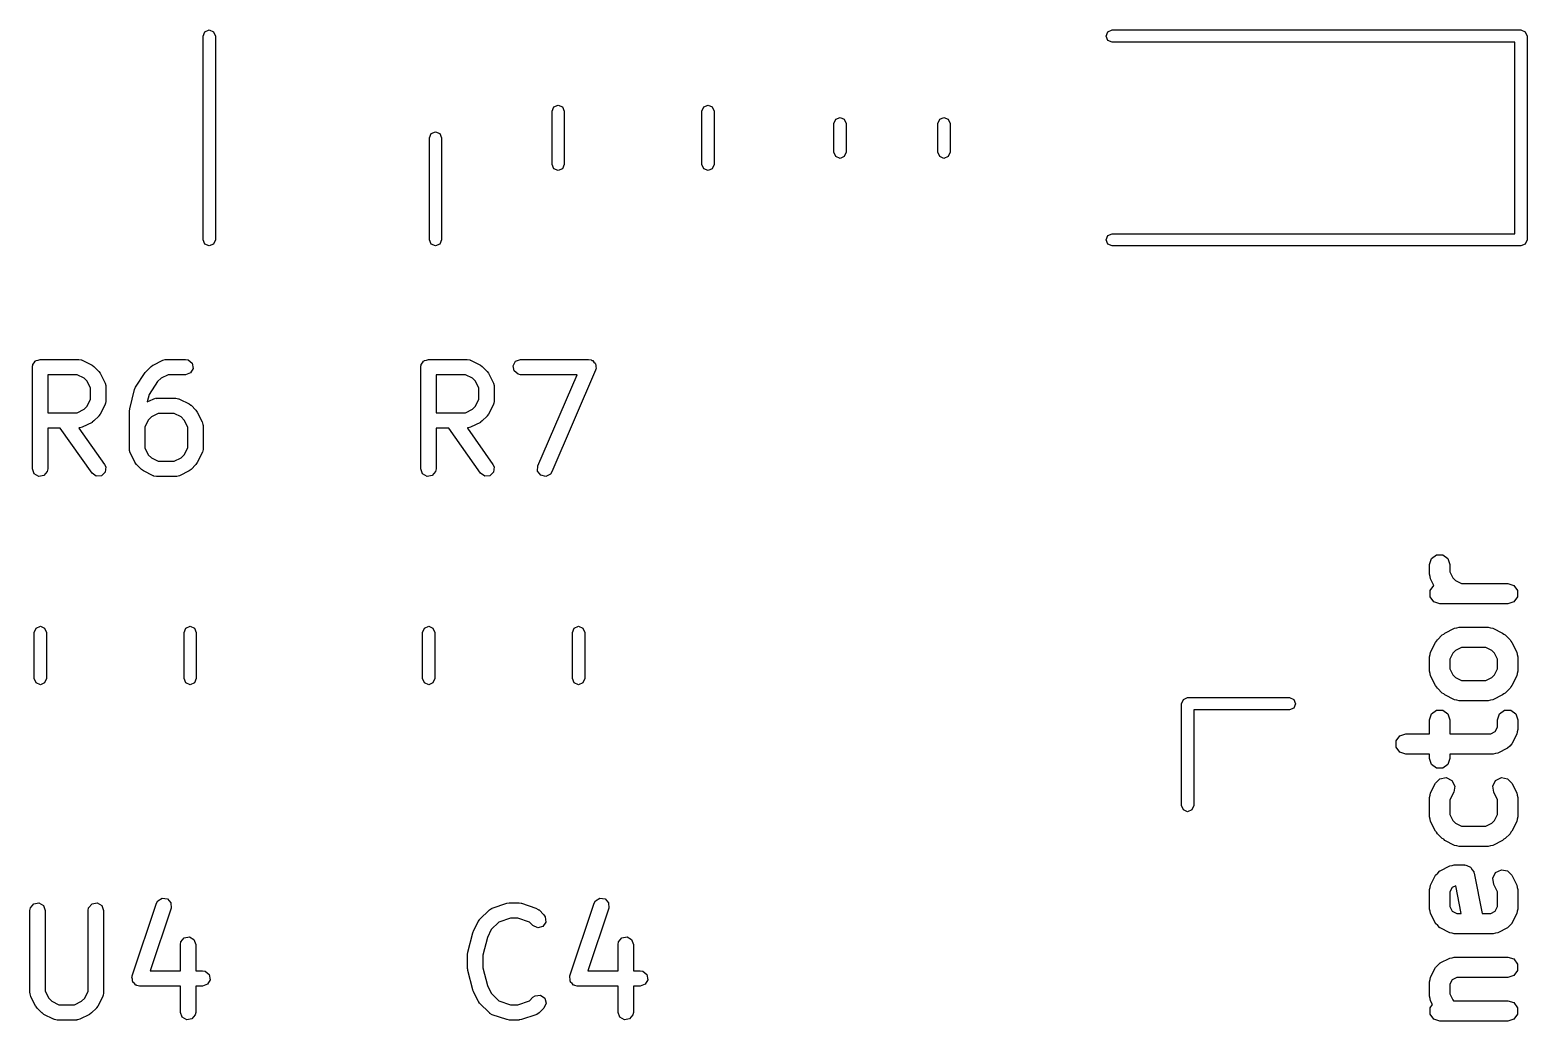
# Model space of a CAD drawing. Extents: x 32 to 173, y -120 to -34.
# Drawn here: x 158.17 to 172.85, y -64.04 to -54.31 of the extents above; entities that cross this region are included whole.
import ezdxf

# ---------------------------------------------------------------- set-up
doc = ezdxf.new("R2010")
doc.units = 0
doc.layers.add('BLACK', color=7, linetype='CONTINUOUS')

msp = doc.modelspace()

# ---------------------------------------------------------------- linework, layer by layer
at = {"layer": 'BLACK', "linetype": 'CONTINUOUS'}
for p, q in [((159.866, -54.372), (159.884, -54.3296)), ((159.884, -54.3296), (159.926, -54.312)), ((159.926, -54.312), (159.968, -54.3296)), ((159.968, -54.3296), (159.986, -54.372)), ((168.724, -54.372), (168.742, -54.3296)), ((168.742, -54.3296), (168.784, -54.312)), ((168.784, -54.312), (172.794, -54.312)), ((172.794, -54.312), (172.836, -54.3296)), ((172.836, -54.3296), (172.854, -54.372)), ((159.866, -56.372), (159.866, -54.372)), ((159.986, -54.372), (159.986, -56.372)), ((168.742, -54.4144), (168.724, -54.372)), ((168.784, -54.432), (168.742, -54.4144)), ((172.734, -54.432), (168.784, -54.432)), ((172.734, -56.312), (172.734, -54.432)), ((172.854, -54.372), (172.854, -56.372)), ((163.289, -55.1107), (163.307, -55.0683)), ((163.307, -55.0683), (163.349, -55.0507)), ((163.349, -55.0507), (163.391, -55.0683)), ((163.391, -55.0683), (163.409, -55.1107)), ((164.759, -55.1107), (164.777, -55.0683)), ((164.777, -55.0683), (164.819, -55.0507)), ((164.819, -55.0507), (164.861, -55.0683)), ((164.861, -55.0683), (164.879, -55.1107)), ((163.289, -55.6333), (163.289, -55.1107)), ((163.409, -55.1107), (163.409, -55.6333)), ((164.759, -55.6333), (164.759, -55.1107)), ((164.879, -55.1107), (164.879, -55.6333)), ((166.054, -55.2314), (166.072, -55.189)), ((166.072, -55.189), (166.114, -55.1714)), ((166.114, -55.1714), (166.156, -55.189)), ((166.156, -55.189), (166.174, -55.2314)), ((167.074, -55.2314), (167.092, -55.189)), ((167.092, -55.189), (167.134, -55.1714)), ((167.134, -55.1714), (167.176, -55.189)), ((167.176, -55.189), (167.194, -55.2314)), ((162.086, -55.372), (162.104, -55.3296)), ((162.104, -55.3296), (162.146, -55.312)), ((162.146, -55.312), (162.188, -55.3296)), ((162.188, -55.3296), (162.206, -55.372)), ((166.054, -55.5126), (166.054, -55.2314)), ((166.174, -55.2314), (166.174, -55.5126)), ((167.074, -55.5126), (167.074, -55.2314)), ((167.194, -55.2314), (167.194, -55.5126)), ((162.086, -56.372), (162.086, -55.372)), ((162.206, -55.372), (162.206, -56.372)), ((166.072, -55.555), (166.054, -55.5126)), ((166.174, -55.5126), (166.156, -55.555)), ((167.092, -55.555), (167.074, -55.5126)), ((167.194, -55.5126), (167.176, -55.555)), ((163.307, -55.6757), (163.289, -55.6333)), ((163.409, -55.6333), (163.391, -55.6757)), ((164.777, -55.6757), (164.759, -55.6333)), ((164.879, -55.6333), (164.861, -55.6757)), ((166.114, -55.5726), (166.072, -55.555)), ((166.156, -55.555), (166.114, -55.5726)), ((167.134, -55.5726), (167.092, -55.555)), ((167.176, -55.555), (167.134, -55.5726)), ((163.349, -55.6933), (163.307, -55.6757)), ((163.391, -55.6757), (163.349, -55.6933)), ((164.819, -55.6933), (164.777, -55.6757)), ((164.861, -55.6757), (164.819, -55.6933)), ((159.884, -56.4144), (159.866, -56.372)), ((159.986, -56.372), (159.968, -56.4144)), ((162.104, -56.4144), (162.086, -56.372)), ((162.206, -56.372), (162.188, -56.4144)), ((168.724, -56.372), (168.742, -56.3296)), ((168.742, -56.4144), (168.724, -56.372)), ((168.742, -56.3296), (168.784, -56.312)), ((168.784, -56.312), (172.734, -56.312)), ((172.854, -56.372), (172.836, -56.4144)), ((159.926, -56.432), (159.884, -56.4144)), ((159.968, -56.4144), (159.926, -56.432)), ((162.146, -56.432), (162.104, -56.4144)), ((162.188, -56.4144), (162.146, -56.432)), ((168.784, -56.432), (168.742, -56.4144)), ((172.794, -56.432), (168.784, -56.432)), ((172.836, -56.4144), (172.794, -56.432)), ((158.208, -57.5802), (158.218, -57.5634)), ((158.218, -57.5634), (158.224, -57.5611)), ((158.224, -57.5611), (158.228, -57.5559)), ((158.228, -57.5559), (158.248, -57.5525)), ((158.248, -57.5525), (158.266, -57.5458)), ((158.266, -57.5458), (158.647, -57.5458)), ((158.647, -57.5458), (158.673, -57.5503)), ((158.673, -57.5503), (158.676, -57.5532)), ((158.676, -57.5532), (158.68, -57.5537)), ((158.68, -57.5537), (158.776, -57.6014)), ((159.375, -57.6014), (159.47, -57.5537)), ((159.47, -57.5537), (159.495, -57.5463)), ((159.495, -57.5463), (159.5, -57.5474)), ((159.5, -57.5474), (159.504, -57.5458)), ((159.504, -57.5458), (159.694, -57.5458)), ((159.694, -57.5458), (159.72, -57.5503)), ((159.72, -57.5503), (159.759, -57.5833)), ((162.018, -57.5802), (162.028, -57.5634)), ((162.028, -57.5634), (162.034, -57.5611)), ((162.034, -57.5611), (162.038, -57.5559)), ((162.038, -57.5559), (162.058, -57.5525)), ((162.058, -57.5525), (162.076, -57.5458)), ((162.076, -57.5458), (162.457, -57.5458)), ((162.457, -57.5458), (162.483, -57.5503)), ((162.483, -57.5503), (162.486, -57.5532)), ((162.486, -57.5532), (162.49, -57.5537)), ((162.49, -57.5537), (162.586, -57.6014)), ((162.907, -57.6078), (162.932, -57.5634)), ((162.932, -57.5634), (162.981, -57.5458)), ((162.981, -57.5458), (163.647, -57.5458)), ((163.647, -57.5458), (163.673, -57.5503)), ((163.673, -57.5503), (163.68, -57.556)), ((163.68, -57.556), (163.688, -57.5581)), ((163.688, -57.5581), (163.699, -57.5721)), ((163.699, -57.5721), (163.712, -57.5833)), ((158.191, -57.6208), (158.193, -57.6111)), ((158.191, -58.6208), (158.191, -57.6208)), ((158.192, -57.6078), (158.194, -57.6049)), ((158.193, -57.6111), (158.192, -57.6078)), ((158.194, -57.6049), (158.195, -57.5952)), ((158.195, -57.5952), (158.208, -57.5802)), ((158.629, -57.6958), (158.341, -57.6958)), ((158.341, -57.6958), (158.341, -58.0696)), ((158.698, -57.7301), (158.629, -57.6958)), ((158.776, -57.6014), (158.794, -57.6147)), ((158.794, -57.6147), (158.795, -57.6154)), ((158.795, -57.6154), (158.843, -57.663)), ((158.843, -57.663), (158.856, -57.6814)), ((158.856, -57.6814), (158.857, -57.6825)), ((158.857, -57.6825), (158.904, -57.7778)), ((159.204, -57.8173), (159.299, -57.6745)), ((159.299, -57.6745), (159.307, -57.6662)), ((159.307, -57.6662), (159.308, -57.663)), ((159.308, -57.663), (159.356, -57.6154)), ((159.356, -57.6154), (159.374, -57.6025)), ((159.374, -57.6025), (159.375, -57.6014)), ((159.522, -57.6958), (159.453, -57.7301)), ((159.694, -57.6958), (159.522, -57.6958)), ((159.743, -57.6783), (159.694, -57.6958)), ((159.768, -57.6338), (159.743, -57.6783)), ((159.759, -57.5833), (159.768, -57.6338)), ((162.001, -57.6208), (162.003, -57.6111)), ((162.001, -58.6208), (162.001, -57.6208)), ((162.002, -57.6078), (162.004, -57.6049)), ((162.003, -57.6111), (162.002, -57.6078)), ((162.004, -57.6049), (162.005, -57.5952)), ((162.005, -57.5952), (162.018, -57.5802)), ((162.439, -57.6958), (162.151, -57.6958)), ((162.151, -57.6958), (162.151, -58.0696)), ((162.508, -57.7301), (162.439, -57.6958)), ((162.586, -57.6014), (162.604, -57.6147)), ((162.604, -57.6147), (162.605, -57.6154)), ((162.605, -57.6154), (162.653, -57.663)), ((162.653, -57.663), (162.666, -57.6814)), ((162.666, -57.6814), (162.667, -57.6825)), ((162.667, -57.6825), (162.714, -57.7778)), ((162.916, -57.6583), (162.907, -57.6078)), ((162.955, -57.6913), (162.916, -57.6583)), ((162.981, -57.6958), (162.955, -57.6913)), ((163.534, -57.6958), (162.981, -57.6958)), ((163.15, -58.5913), (163.534, -57.6958)), ((163.716, -57.6504), (163.288, -58.6504)), ((163.712, -57.5833), (163.714, -57.592)), ((163.714, -57.592), (163.719, -57.5991)), ((163.717, -57.6415), (163.716, -57.6504)), ((163.721, -57.6338), (163.717, -57.6415)), ((163.719, -57.5991), (163.718, -57.6166)), ((163.718, -57.6166), (163.721, -57.6338)), ((158.728, -57.7605), (158.698, -57.7301)), ((158.762, -57.829), (158.728, -57.7605)), ((158.762, -57.9364), (158.762, -57.829)), ((158.904, -57.7778), (158.912, -57.8027)), ((158.912, -57.8027), (158.911, -57.8071)), ((158.911, -57.8071), (158.912, -57.8113)), ((158.912, -57.8113), (158.912, -57.9542)), ((159.146, -58.0312), (159.193, -57.8407)), ((159.193, -57.8407), (159.203, -57.8177)), ((159.203, -57.8177), (159.204, -57.8173)), ((159.419, -57.7638), (159.336, -57.8897)), ((159.453, -57.7301), (159.419, -57.7638)), ((162.538, -57.7605), (162.508, -57.7301)), ((162.572, -57.829), (162.538, -57.7605)), ((162.572, -57.9364), (162.572, -57.829)), ((162.714, -57.7778), (162.722, -57.8027)), ((162.722, -57.8027), (162.721, -57.8071)), ((162.721, -57.8071), (162.722, -57.8113)), ((162.722, -57.8113), (162.722, -57.9542)), ((158.698, -58.0354), (158.728, -58.005)), ((158.728, -58.005), (158.762, -57.9364)), ((158.904, -57.9877), (158.857, -58.0829)), ((158.905, -57.9832), (158.904, -57.9877)), ((158.908, -57.9798), (158.905, -57.9832)), ((158.912, -57.9542), (158.908, -57.9798)), ((159.336, -57.8897), (159.317, -57.9638)), ((159.317, -57.9638), (159.375, -57.9347)), ((159.375, -57.9347), (159.4, -57.9273)), ((159.4, -57.9273), (159.405, -57.9283)), ((159.405, -57.9283), (159.409, -57.9268)), ((159.409, -57.9268), (159.599, -57.9268)), ((159.599, -57.9268), (159.625, -57.9313)), ((159.625, -57.9313), (159.628, -57.9342)), ((159.628, -57.9342), (159.633, -57.9347)), ((159.633, -57.9347), (159.728, -57.9823)), ((159.728, -57.9823), (159.746, -57.9957)), ((159.746, -57.9957), (159.748, -57.9964)), ((159.748, -57.9964), (159.795, -58.044)), ((162.508, -58.0354), (162.538, -58.005)), ((162.538, -58.005), (162.572, -57.9364)), ((162.714, -57.9877), (162.667, -58.0829)), ((162.715, -57.9832), (162.714, -57.9877)), ((162.718, -57.9798), (162.715, -57.9832)), ((162.722, -57.9542), (162.718, -57.9798)), ((158.341, -58.0696), (158.629, -58.0696)), ((158.629, -58.0696), (158.698, -58.0354)), ((158.795, -58.15), (158.777, -58.1629)), ((158.843, -58.1024), (158.795, -58.15)), ((158.857, -58.0829), (158.843, -58.1009)), ((158.843, -58.1009), (158.843, -58.1024)), ((159.143, -58.0494), (159.146, -58.0346)), ((159.143, -58.4303), (159.143, -58.0494)), ((159.146, -58.0346), (159.146, -58.0312)), ((159.328, -58.1414), (159.293, -58.21)), ((159.358, -58.111), (159.328, -58.1414)), ((159.426, -58.0768), (159.358, -58.111)), ((159.582, -58.0768), (159.426, -58.0768)), ((159.65, -58.111), (159.582, -58.0768)), ((159.68, -58.1414), (159.65, -58.111)), ((159.715, -58.21), (159.68, -58.1414)), ((159.795, -58.044), (159.808, -58.0623)), ((159.808, -58.0623), (159.809, -58.0635)), ((159.809, -58.0635), (159.857, -58.1587)), ((159.857, -58.1587), (159.864, -58.1837)), ((162.151, -58.0696), (162.439, -58.0696)), ((162.439, -58.0696), (162.508, -58.0354)), ((162.605, -58.15), (162.587, -58.1629)), ((162.653, -58.1024), (162.605, -58.15)), ((162.667, -58.0829), (162.653, -58.1009)), ((162.653, -58.1009), (162.653, -58.1024)), ((158.465, -58.2196), (158.341, -58.2196)), ((158.341, -58.2196), (158.341, -58.6208)), ((158.776, -58.6638), (158.465, -58.2196)), ((158.651, -58.2181), (158.648, -58.2193)), ((158.648, -58.2193), (158.899, -58.5778)), ((158.655, -58.2191), (158.651, -58.2181)), ((158.68, -58.2117), (158.655, -58.2191)), ((158.776, -58.1641), (158.68, -58.2117)), ((158.777, -58.1629), (158.776, -58.1641)), ((159.293, -58.21), (159.293, -58.4126)), ((159.715, -58.4126), (159.715, -58.21)), ((159.864, -58.1837), (159.863, -58.188)), ((159.863, -58.188), (159.865, -58.1922)), ((159.865, -58.1922), (159.865, -58.4303)), ((162.275, -58.2196), (162.151, -58.2196)), ((162.151, -58.2196), (162.151, -58.6208)), ((162.586, -58.6638), (162.275, -58.2196)), ((162.461, -58.2181), (162.458, -58.2193)), ((162.458, -58.2193), (162.709, -58.5778)), ((162.465, -58.2191), (162.461, -58.2181)), ((162.49, -58.2117), (162.465, -58.2191)), ((162.586, -58.1641), (162.49, -58.2117)), ((162.587, -58.1629), (162.586, -58.1641)), ((159.145, -58.4346), (159.143, -58.4303)), ((159.144, -58.4389), (159.145, -58.4346)), ((159.151, -58.4639), (159.144, -58.4389)), ((159.293, -58.4126), (159.328, -58.4812)), ((159.68, -58.4812), (159.715, -58.4126)), ((159.865, -58.4303), (159.86, -58.456)), ((158.899, -58.5778), (158.91, -58.6014)), ((159.199, -58.5591), (159.151, -58.4639)), ((159.2, -58.5602), (159.199, -58.5591)), ((159.213, -58.5786), (159.2, -58.5602)), ((159.26, -58.6262), (159.213, -58.5786)), ((159.328, -58.4812), (159.358, -58.5116)), ((159.358, -58.5116), (159.426, -58.5458)), ((159.426, -58.5458), (159.582, -58.5458)), ((159.582, -58.5458), (159.65, -58.5116)), ((159.65, -58.5116), (159.68, -58.4812)), ((159.795, -58.5786), (159.748, -58.6262)), ((159.796, -58.5771), (159.795, -58.5786)), ((159.809, -58.5591), (159.796, -58.5771)), ((159.857, -58.4639), (159.809, -58.5591)), ((159.86, -58.456), (159.857, -58.4594)), ((159.857, -58.4594), (159.857, -58.4639)), ((162.709, -58.5778), (162.72, -58.6014)), ((163.147, -58.6425), (163.15, -58.5913)), ((158.208, -58.669), (158.191, -58.6208)), ((158.253, -58.6947), (158.208, -58.669)), ((158.303, -58.6858), (158.253, -58.6947)), ((158.336, -58.6465), (158.303, -58.6858)), ((158.341, -58.6208), (158.336, -58.6465)), ((158.818, -58.6933), (158.776, -58.6638)), ((158.869, -58.6888), (158.818, -58.6933)), ((158.905, -58.6525), (158.869, -58.6888)), ((158.91, -58.6014), (158.905, -58.6525)), ((159.262, -58.6269), (159.26, -58.6262)), ((159.28, -58.6403), (159.262, -58.6269)), ((159.375, -58.6879), (159.28, -58.6403)), ((159.38, -58.6884), (159.375, -58.6879)), ((159.383, -58.6913), (159.38, -58.6884)), ((159.409, -58.6958), (159.383, -58.6913)), ((159.599, -58.6958), (159.409, -58.6958)), ((159.603, -58.6943), (159.599, -58.6958)), ((159.608, -58.6953), (159.603, -58.6943)), ((159.633, -58.6879), (159.608, -58.6953)), ((159.728, -58.6403), (159.633, -58.6879)), ((159.729, -58.6391), (159.728, -58.6403)), ((159.748, -58.6262), (159.729, -58.6391)), ((162.018, -58.669), (162.001, -58.6208)), ((162.063, -58.6947), (162.018, -58.669)), ((162.113, -58.6858), (162.063, -58.6947)), ((162.146, -58.6465), (162.113, -58.6858)), ((162.151, -58.6208), (162.146, -58.6465)), ((162.628, -58.6933), (162.586, -58.6638)), ((162.679, -58.6888), (162.628, -58.6933)), ((162.715, -58.6525), (162.679, -58.6888)), ((162.72, -58.6014), (162.715, -58.6525)), ((163.178, -58.6836), (163.147, -58.6425)), ((163.228, -58.6953), (163.178, -58.6836)), ((163.273, -58.6722), (163.228, -58.6953)), ((163.288, -58.6504), (163.273, -58.6722)), ((171.917, -59.5006), (171.967, -59.4642)), ((171.967, -59.4642), (172.028, -59.4642)), ((172.028, -59.4642), (172.078, -59.5006)), ((171.898, -59.5593), (171.917, -59.5006)), ((171.898, -59.6546), (171.898, -59.5593)), ((172.078, -59.5006), (172.098, -59.5593)), ((172.098, -59.5593), (172.098, -59.631)), ((171.905, -59.6765), (171.898, -59.6546)), ((171.902, -59.8141), (171.939, -59.7641)), ((171.908, -59.6993), (171.905, -59.6765)), ((171.94, -59.7636), (171.908, -59.6993)), ((171.939, -59.7641), (171.94, -59.7636)), ((172.098, -59.631), (172.127, -59.6906)), ((172.127, -59.6906), (172.152, -59.7152)), ((172.152, -59.7152), (172.212, -59.745)), ((172.212, -59.745), (172.664, -59.745)), ((172.664, -59.745), (172.723, -59.7641)), ((172.723, -59.7641), (172.759, -59.8141)), ((171.902, -59.8759), (171.902, -59.8141)), ((171.939, -59.9259), (171.902, -59.8759)), ((172.759, -59.8759), (172.723, -59.9259)), ((172.759, -59.8141), (172.759, -59.8759)), ((171.998, -59.945), (171.939, -59.9259)), ((172.664, -59.945), (171.998, -59.945)), ((172.723, -59.9259), (172.664, -59.945)), ((158.209, -60.2249), (158.227, -60.1825)), ((158.227, -60.1825), (158.269, -60.1649)), ((158.269, -60.1649), (158.311, -60.1825)), ((158.311, -60.1825), (158.329, -60.2249)), ((159.679, -60.2249), (159.697, -60.1825)), ((159.697, -60.1825), (159.739, -60.1649)), ((159.739, -60.1649), (159.781, -60.1825)), ((159.781, -60.1825), (159.799, -60.2249)), ((162.019, -60.2249), (162.037, -60.1825)), ((162.037, -60.1825), (162.079, -60.1649)), ((162.079, -60.1649), (162.121, -60.1825)), ((162.121, -60.1825), (162.139, -60.2249)), ((163.489, -60.2249), (163.507, -60.1825)), ((163.507, -60.1825), (163.549, -60.1649)), ((163.549, -60.1649), (163.591, -60.1825)), ((163.591, -60.1825), (163.609, -60.2249)), ((172.048, -60.2318), (172.143, -60.1842)), ((172.143, -60.1842), (172.166, -60.1807)), ((172.166, -60.1807), (172.188, -60.1736)), ((172.188, -60.1736), (172.474, -60.1736)), ((172.474, -60.1736), (172.496, -60.1807)), ((172.496, -60.1807), (172.518, -60.1842)), ((172.518, -60.1842), (172.614, -60.2318)), ((158.209, -60.6791), (158.209, -60.2249)), ((158.329, -60.2249), (158.329, -60.6791)), ((159.679, -60.6791), (159.679, -60.2249)), ((159.799, -60.2249), (159.799, -60.6791)), ((162.019, -60.6791), (162.019, -60.2249)), ((162.139, -60.2249), (162.139, -60.6791)), ((163.489, -60.6791), (163.489, -60.2249)), ((163.609, -60.2249), (163.609, -60.6791)), ((171.908, -60.4194), (171.956, -60.3241)), ((171.956, -60.3241), (171.967, -60.3126)), ((171.967, -60.3126), (171.974, -60.2981)), ((171.974, -60.2981), (172.022, -60.2505)), ((172.022, -60.2505), (172.037, -60.2432)), ((172.037, -60.2432), (172.048, -60.2318)), ((172.614, -60.2318), (172.625, -60.2432)), ((172.625, -60.2432), (172.64, -60.2505)), ((172.64, -60.2505), (172.687, -60.2981)), ((172.687, -60.2981), (172.695, -60.3126)), ((172.695, -60.3126), (172.706, -60.3241)), ((172.706, -60.3241), (172.754, -60.4194)), ((171.898, -60.4641), (171.905, -60.4422)), ((171.898, -60.6069), (171.898, -60.4641)), ((171.905, -60.4422), (171.908, -60.4194)), ((172.127, -60.4281), (172.098, -60.4877)), ((172.098, -60.4877), (172.098, -60.5833)), ((172.152, -60.4034), (172.127, -60.4281)), ((172.212, -60.3736), (172.152, -60.4034)), ((172.45, -60.3736), (172.212, -60.3736)), ((172.51, -60.4034), (172.45, -60.3736)), ((172.534, -60.4281), (172.51, -60.4034)), ((172.564, -60.4877), (172.534, -60.4281)), ((172.564, -60.5833), (172.564, -60.4877)), ((172.754, -60.4194), (172.757, -60.4422)), ((172.757, -60.4422), (172.764, -60.4641)), ((172.764, -60.4641), (172.764, -60.6069)), ((171.905, -60.6289), (171.898, -60.6069)), ((171.908, -60.6517), (171.905, -60.6289)), ((171.956, -60.7469), (171.908, -60.6517)), ((172.098, -60.5833), (172.127, -60.643)), ((172.127, -60.643), (172.152, -60.6676)), ((172.51, -60.6676), (172.534, -60.643)), ((172.534, -60.643), (172.564, -60.5833)), ((172.754, -60.6517), (172.706, -60.7469)), ((172.757, -60.6289), (172.754, -60.6517)), ((172.764, -60.6069), (172.757, -60.6289)), ((158.227, -60.7215), (158.209, -60.6791)), ((158.269, -60.7391), (158.227, -60.7215)), ((158.311, -60.7215), (158.269, -60.7391)), ((158.329, -60.6791), (158.311, -60.7215)), ((159.697, -60.7215), (159.679, -60.6791)), ((159.739, -60.7391), (159.697, -60.7215)), ((159.781, -60.7215), (159.739, -60.7391)), ((159.799, -60.6791), (159.781, -60.7215)), ((162.037, -60.7215), (162.019, -60.6791)), ((162.079, -60.7391), (162.037, -60.7215)), ((162.121, -60.7215), (162.079, -60.7391)), ((162.139, -60.6791), (162.121, -60.7215)), ((163.507, -60.7215), (163.489, -60.6791)), ((163.549, -60.7391), (163.507, -60.7215)), ((163.591, -60.7215), (163.549, -60.7391)), ((163.609, -60.6791), (163.591, -60.7215)), ((171.967, -60.7585), (171.956, -60.7469)), ((171.974, -60.7729), (171.967, -60.7585)), ((172.022, -60.8205), (171.974, -60.7729)), ((172.152, -60.6676), (172.212, -60.6974)), ((172.212, -60.6974), (172.45, -60.6974)), ((172.45, -60.6974), (172.51, -60.6676)), ((172.687, -60.7729), (172.64, -60.8205)), ((172.695, -60.7585), (172.687, -60.7729)), ((172.706, -60.7469), (172.695, -60.7585)), ((169.464, -60.926), (169.482, -60.8836)), ((169.464, -61.926), (169.464, -60.926)), ((169.482, -60.8836), (169.524, -60.866)), ((169.524, -60.866), (170.524, -60.866)), ((170.524, -60.866), (170.566, -60.8836)), ((170.566, -60.8836), (170.584, -60.926)), ((170.584, -60.926), (170.566, -60.9684)), ((172.037, -60.8279), (172.022, -60.8205)), ((172.048, -60.8392), (172.037, -60.8279)), ((172.143, -60.8869), (172.048, -60.8392)), ((172.166, -60.8903), (172.143, -60.8869)), ((172.188, -60.8974), (172.166, -60.8903)), ((172.474, -60.8974), (172.188, -60.8974)), ((172.496, -60.8903), (172.474, -60.8974)), ((172.518, -60.8869), (172.496, -60.8903)), ((172.614, -60.8392), (172.518, -60.8869)), ((172.625, -60.8279), (172.614, -60.8392)), ((172.64, -60.8205), (172.625, -60.8279)), ((170.524, -60.986), (169.584, -60.986)), ((169.584, -60.986), (169.584, -61.926)), ((170.566, -60.9684), (170.524, -60.986)), ((171.898, -61.0831), (171.917, -61.0244)), ((171.898, -61.2212), (171.898, -61.0831)), ((171.917, -61.0244), (171.967, -60.988)), ((171.967, -60.988), (172.028, -60.988)), ((172.028, -60.988), (172.078, -61.0244)), ((172.078, -61.0244), (172.098, -61.0831)), ((172.098, -61.0831), (172.098, -61.2212)), ((172.564, -61.0831), (172.583, -61.0244)), ((172.564, -61.1548), (172.564, -61.0831)), ((172.583, -61.0244), (172.633, -60.988)), ((172.633, -60.988), (172.695, -60.988)), ((172.695, -60.988), (172.745, -61.0244)), ((172.745, -61.0244), (172.764, -61.0831)), ((172.764, -61.0831), (172.764, -61.1784)), ((171.569, -61.2903), (171.605, -61.2403)), ((171.605, -61.2403), (171.664, -61.2212)), ((171.664, -61.2212), (171.898, -61.2212)), ((172.098, -61.2212), (172.498, -61.2212)), ((172.498, -61.2212), (172.542, -61.1991)), ((172.542, -61.1991), (172.564, -61.1548)), ((172.754, -61.2231), (172.706, -61.3183)), ((172.757, -61.2003), (172.754, -61.2231)), ((172.764, -61.1784), (172.757, -61.2003)), ((171.569, -61.3521), (171.569, -61.2903)), ((171.605, -61.4021), (171.569, -61.3521)), ((172.661, -61.3631), (172.566, -61.4107)), ((172.662, -61.3625), (172.661, -61.3631)), ((172.663, -61.3624), (172.662, -61.3625)), ((172.684, -61.3409), (172.663, -61.3624)), ((172.705, -61.3197), (172.684, -61.3409)), ((172.706, -61.3183), (172.705, -61.3189)), ((172.705, -61.3189), (172.705, -61.3197)), ((171.664, -61.4212), (171.605, -61.4021)), ((171.898, -61.4212), (171.664, -61.4212)), ((171.898, -61.4641), (171.898, -61.4212)), ((171.917, -61.5229), (171.898, -61.4641)), ((171.967, -61.5592), (171.917, -61.5229)), ((172.078, -61.5229), (172.028, -61.5592)), ((172.098, -61.4641), (172.078, -61.5229)), ((172.521, -61.4212), (172.098, -61.4212)), ((172.098, -61.4212), (172.098, -61.4641)), ((172.543, -61.4141), (172.521, -61.4212)), ((172.566, -61.4107), (172.543, -61.4141)), ((171.956, -61.7051), (171.999, -61.6611)), ((172.028, -61.5592), (171.967, -61.5592)), ((171.999, -61.6611), (172.06, -61.6509)), ((172.06, -61.6509), (172.115, -61.6786)), ((172.115, -61.6786), (172.144, -61.7334)), ((172.518, -61.7334), (172.546, -61.6786)), ((172.546, -61.6786), (172.602, -61.6509)), ((172.602, -61.6509), (172.663, -61.6611)), ((172.663, -61.6611), (172.706, -61.7051)), ((171.898, -61.845), (171.905, -61.8231)), ((171.905, -61.8231), (171.908, -61.8003)), ((171.908, -61.8003), (171.956, -61.7051)), ((172.135, -61.7945), (172.098, -61.8687)), ((172.144, -61.7334), (172.135, -61.7945)), ((172.527, -61.7945), (172.518, -61.7334)), ((172.564, -61.8687), (172.527, -61.7945)), ((172.706, -61.7051), (172.754, -61.8003)), ((172.754, -61.8003), (172.757, -61.8231)), ((172.757, -61.8231), (172.764, -61.845)), ((169.482, -61.9684), (169.464, -61.926)), ((169.524, -61.986), (169.482, -61.9684)), ((169.566, -61.9684), (169.524, -61.986)), ((169.584, -61.926), (169.566, -61.9684)), ((171.898, -62.0355), (171.898, -61.845)), ((172.098, -61.8687), (172.098, -62.0119)), ((172.564, -62.0119), (172.564, -61.8687)), ((172.764, -61.845), (172.764, -62.0355)), ((171.905, -62.0574), (171.898, -62.0355)), ((171.908, -62.0802), (171.905, -62.0574)), ((171.956, -62.1755), (171.908, -62.0802)), ((172.098, -62.0119), (172.127, -62.0715)), ((172.127, -62.0715), (172.152, -62.0962)), ((172.152, -62.0962), (172.212, -62.126)), ((172.212, -62.126), (172.45, -62.126)), ((172.45, -62.126), (172.51, -62.0962)), ((172.51, -62.0962), (172.534, -62.0715)), ((172.534, -62.0715), (172.564, -62.0119)), ((172.754, -62.0802), (172.706, -62.1755)), ((172.757, -62.0574), (172.754, -62.0802)), ((172.764, -62.0355), (172.757, -62.0574)), ((171.967, -62.187), (171.956, -62.1755)), ((171.974, -62.2015), (171.967, -62.187)), ((172.022, -62.2491), (171.974, -62.2015)), ((172.037, -62.2564), (172.022, -62.2491)), ((172.048, -62.2678), (172.037, -62.2564)), ((172.143, -62.3154), (172.048, -62.2678)), ((172.614, -62.2678), (172.518, -62.3154)), ((172.625, -62.2564), (172.614, -62.2678)), ((172.64, -62.2491), (172.625, -62.2564)), ((172.687, -62.2015), (172.64, -62.2491)), ((172.695, -62.187), (172.687, -62.2015)), ((172.706, -62.1755), (172.695, -62.187)), ((172.166, -62.3189), (172.143, -62.3154)), ((172.188, -62.326), (172.166, -62.3189)), ((172.474, -62.326), (172.188, -62.326)), ((172.496, -62.3189), (172.474, -62.326)), ((172.518, -62.3154), (172.496, -62.3189)), ((171.978, -62.5873), (171.999, -62.5658)), ((171.999, -62.5658), (172, -62.5657)), ((172, -62.5651), (172.096, -62.5175)), ((172, -62.5657), (172, -62.5651)), ((172.096, -62.5175), (172.118, -62.5141)), ((172.118, -62.5141), (172.14, -62.507)), ((172.14, -62.507), (172.236, -62.507)), ((172.236, -62.507), (172.241, -62.5088)), ((172.241, -62.5088), (172.247, -62.5076)), ((172.247, -62.5076), (172.27, -62.5182)), ((172.27, -62.5182), (172.294, -62.526)), ((172.294, -62.526), (172.298, -62.5309)), ((172.298, -62.5309), (172.303, -62.5334)), ((172.303, -62.5334), (172.316, -62.5555)), ((172.316, -62.5555), (172.331, -62.576)), ((172.546, -62.5833), (172.602, -62.5557)), ((172.602, -62.5557), (172.663, -62.5658)), ((172.663, -62.5658), (172.706, -62.6098)), ((171.905, -62.7279), (171.908, -62.7051)), ((171.908, -62.7051), (171.956, -62.6098)), ((171.956, -62.6085), (171.978, -62.5873)), ((171.956, -62.6093), (171.956, -62.6085)), ((171.956, -62.6098), (171.956, -62.6093)), ((172.155, -62.7117), (172.12, -62.7291)), ((172.209, -62.9831), (172.155, -62.7117)), ((172.331, -62.576), (172.331, -62.5821)), ((172.331, -62.5821), (172.334, -62.5873)), ((172.334, -62.5873), (172.413, -62.9831)), ((172.518, -62.6382), (172.546, -62.5833)), ((172.527, -62.6993), (172.518, -62.6382)), ((172.564, -62.7734), (172.527, -62.6993)), ((172.706, -62.6098), (172.754, -62.7051)), ((172.754, -62.7051), (172.757, -62.7279)), ((159.421, -62.8606), (159.465, -62.8337)), ((159.465, -62.8337), (159.516, -62.8412)), ((159.516, -62.8412), (159.55, -62.8796)), ((163.716, -62.8606), (163.759, -62.8337)), ((163.759, -62.8337), (163.81, -62.8412)), ((163.81, -62.8412), (163.844, -62.8796)), ((171.898, -62.7498), (171.905, -62.7279)), ((171.898, -62.9403), (171.898, -62.7498)), ((172.12, -62.7291), (172.098, -62.7734)), ((172.098, -62.7734), (172.098, -62.9167)), ((172.564, -62.9167), (172.564, -62.7734)), ((172.757, -62.7279), (172.764, -62.7498)), ((172.764, -62.7498), (172.764, -62.9403)), ((158.167, -62.9548), (158.172, -62.9292)), ((158.167, -63.7643), (158.167, -62.9548)), ((158.172, -62.9292), (158.205, -62.8899)), ((158.205, -62.8899), (158.255, -62.881)), ((158.255, -62.881), (158.3, -62.9066)), ((158.3, -62.9066), (158.317, -62.9548)), ((158.317, -62.9548), (158.317, -63.7466)), ((158.739, -62.9548), (158.743, -62.9292)), ((158.739, -63.7466), (158.739, -62.9548)), ((158.743, -62.9292), (158.776, -62.8899)), ((158.776, -62.8899), (158.827, -62.881)), ((158.827, -62.881), (158.871, -62.9066)), ((158.871, -62.9066), (158.889, -62.9548)), ((158.889, -62.9548), (158.889, -63.7643)), ((159.171, -63.5978), (159.409, -62.8835)), ((159.551, -62.9309), (159.346, -63.5465)), ((159.409, -62.8835), (159.421, -62.8606)), ((159.55, -62.8796), (159.551, -62.9309)), ((162.578, -63.0446), (162.674, -62.9494)), ((162.674, -62.9494), (162.695, -62.9345)), ((162.695, -62.9345), (162.7, -62.9341)), ((162.7, -62.9341), (162.703, -62.9313)), ((162.703, -62.9313), (162.846, -62.8837)), ((162.846, -62.8837), (162.868, -62.8804)), ((162.868, -62.8804), (162.87, -62.8798)), ((162.87, -62.8798), (162.965, -62.8798)), ((162.965, -62.8798), (162.987, -62.8837)), ((162.987, -62.8837), (162.989, -62.8837)), ((162.989, -62.8837), (163.131, -62.9313)), ((163.131, -62.9313), (163.154, -62.9437)), ((163.154, -62.9437), (163.157, -62.9475)), ((163.157, -62.9475), (163.161, -62.9494)), ((163.161, -62.9494), (163.208, -62.997)), ((163.208, -62.997), (163.223, -63.0184)), ((163.465, -63.5978), (163.703, -62.8835)), ((163.846, -62.9309), (163.64, -63.5465)), ((163.703, -62.8835), (163.716, -62.8606)), ((163.844, -62.8796), (163.846, -62.9309)), ((171.905, -62.9622), (171.898, -62.9403)), ((171.908, -62.985), (171.905, -62.9622)), ((171.956, -63.0802), (171.908, -62.985)), ((172.098, -62.9167), (172.12, -62.961)), ((172.12, -62.961), (172.164, -62.9831)), ((172.164, -62.9831), (172.209, -62.9831)), ((172.413, -62.9831), (172.498, -62.9831)), ((172.498, -62.9831), (172.542, -62.961)), ((172.542, -62.961), (172.564, -62.9167)), ((172.754, -62.985), (172.706, -63.0802)), ((172.757, -62.9622), (172.754, -62.985)), ((172.764, -62.9403), (172.757, -62.9622)), ((162.517, -63.1594), (162.564, -63.0641)), ((162.564, -63.0641), (162.578, -63.0461)), ((162.578, -63.0461), (162.578, -63.0446)), ((162.693, -63.1421), (162.655, -63.2191)), ((162.767, -63.068), (162.693, -63.1421)), ((162.882, -63.0298), (162.767, -63.068)), ((162.953, -63.0298), (162.882, -63.0298)), ((163.067, -63.068), (162.953, -63.0298)), ((163.102, -63.1031), (163.067, -63.068)), ((163.149, -63.1248), (163.102, -63.1031)), ((163.198, -63.1115), (163.149, -63.1248)), ((163.228, -63.0695), (163.198, -63.1115)), ((163.223, -63.0184), (163.228, -63.0695)), ((171.956, -63.0808), (171.956, -63.0802)), ((171.956, -63.0816), (171.956, -63.0808)), ((171.978, -63.1028), (171.956, -63.0816)), ((171.999, -63.1243), (171.978, -63.1028)), ((172, -63.1244), (171.999, -63.1243)), ((172, -63.125), (172, -63.1244)), ((172.096, -63.1726), (172, -63.125)), ((172.661, -63.125), (172.566, -63.1726)), ((172.662, -63.1244), (172.661, -63.125)), ((172.663, -63.1243), (172.662, -63.1244)), ((172.684, -63.1028), (172.663, -63.1243)), ((172.705, -63.0816), (172.684, -63.1028)), ((172.706, -63.0802), (172.705, -63.0808)), ((172.705, -63.0808), (172.705, -63.0816)), ((159.643, -63.2882), (159.648, -63.2625)), ((159.643, -63.5465), (159.643, -63.2882)), ((159.648, -63.2625), (159.681, -63.2232)), ((159.681, -63.2232), (159.731, -63.2143)), ((159.731, -63.2143), (159.776, -63.2399)), ((159.776, -63.2399), (159.793, -63.2882)), ((159.793, -63.2882), (159.793, -63.5465)), ((162.464, -63.3652), (162.511, -63.1747)), ((162.511, -63.1747), (162.516, -63.1629)), ((162.516, -63.1629), (162.517, -63.1594)), ((162.655, -63.2191), (162.611, -63.3926)), ((163.937, -63.2882), (163.942, -63.2625)), ((163.937, -63.5465), (163.937, -63.2882)), ((163.942, -63.2625), (163.975, -63.2232)), ((163.975, -63.2232), (164.025, -63.2143)), ((164.025, -63.2143), (164.07, -63.2399)), ((164.07, -63.2399), (164.087, -63.2882)), ((164.087, -63.2882), (164.087, -63.5465)), ((172.118, -63.176), (172.096, -63.1726)), ((172.14, -63.1831), (172.118, -63.176)), ((172.521, -63.1831), (172.14, -63.1831)), ((172.543, -63.176), (172.521, -63.1831)), ((172.566, -63.1726), (172.543, -63.176)), ((162.461, -63.3834), (162.464, -63.3686)), ((162.461, -63.5262), (162.461, -63.3834)), ((162.464, -63.3686), (162.464, -63.3652)), ((162.611, -63.3926), (162.611, -63.517)), ((172, -63.4699), (172.096, -63.4223)), ((172.096, -63.4223), (172.118, -63.4188)), ((172.118, -63.4188), (172.14, -63.4117)), ((172.14, -63.4117), (172.664, -63.4117)), ((172.664, -63.4117), (172.723, -63.4308)), ((172.723, -63.4308), (172.759, -63.4808)), ((159.346, -63.5465), (159.643, -63.5465)), ((159.793, -63.5465), (159.861, -63.5465)), ((159.861, -63.5465), (159.887, -63.551)), ((159.887, -63.551), (159.926, -63.584)), ((159.926, -63.584), (159.935, -63.6345)), ((162.462, -63.5295), (162.461, -63.5262)), ((162.464, -63.5444), (162.462, -63.5295)), ((162.511, -63.7349), (162.464, -63.5444)), ((162.611, -63.517), (162.655, -63.6905)), ((163.64, -63.5465), (163.937, -63.5465)), ((164.087, -63.5465), (164.155, -63.5465)), ((164.155, -63.5465), (164.181, -63.551)), ((164.181, -63.551), (164.22, -63.584)), ((164.22, -63.584), (164.229, -63.6345)), ((171.908, -63.6098), (171.956, -63.5146)), ((171.956, -63.5133), (171.978, -63.4921)), ((171.956, -63.514), (171.956, -63.5133)), ((171.956, -63.5146), (171.956, -63.514)), ((171.978, -63.4921), (171.999, -63.4706)), ((171.999, -63.4706), (172, -63.4704)), ((172, -63.4704), (172, -63.4699)), ((172.723, -63.5926), (172.664, -63.6117)), ((172.759, -63.5426), (172.723, -63.5926)), ((172.759, -63.4808), (172.759, -63.5426)), ((159.168, -63.6085), (159.171, -63.6035)), ((159.172, -63.6286), (159.168, -63.6085)), ((159.171, -63.6035), (159.171, -63.5978)), ((159.172, -63.6491), (159.172, -63.6286)), ((159.176, -63.6533), (159.172, -63.6491)), ((159.177, -63.659), (159.176, -63.6533)), ((159.193, -63.6721), (159.177, -63.659)), ((159.206, -63.6874), (159.193, -63.6721)), ((159.212, -63.6883), (159.206, -63.6874)), ((159.216, -63.692), (159.212, -63.6883)), ((159.242, -63.6965), (159.216, -63.692)), ((159.643, -63.6965), (159.242, -63.6965)), ((159.643, -63.9548), (159.643, -63.6965)), ((159.861, -63.6965), (159.793, -63.6965)), ((159.793, -63.6965), (159.793, -63.9548)), ((159.909, -63.6789), (159.861, -63.6965)), ((159.935, -63.6345), (159.909, -63.6789)), ((162.513, -63.7379), (162.511, -63.7349)), ((162.517, -63.7503), (162.513, -63.7379)), ((162.655, -63.6905), (162.693, -63.7675)), ((163.462, -63.6085), (163.465, -63.6035)), ((163.466, -63.6286), (163.462, -63.6085)), ((163.465, -63.6035), (163.465, -63.5978)), ((163.467, -63.6491), (163.466, -63.6286)), ((163.47, -63.6533), (163.467, -63.6491)), ((163.471, -63.659), (163.47, -63.6533)), ((163.487, -63.6721), (163.471, -63.659)), ((163.501, -63.6874), (163.487, -63.6721)), ((163.506, -63.6883), (163.501, -63.6874)), ((163.511, -63.692), (163.506, -63.6883)), ((163.536, -63.6965), (163.511, -63.692)), ((163.937, -63.6965), (163.536, -63.6965)), ((163.937, -63.9548), (163.937, -63.6965)), ((164.155, -63.6965), (164.087, -63.6965)), ((164.087, -63.6965), (164.087, -63.9548)), ((164.204, -63.6789), (164.155, -63.6965)), ((164.229, -63.6345), (164.204, -63.6789)), ((171.898, -63.6546), (171.905, -63.6326)), ((171.898, -63.7974), (171.898, -63.6546)), ((171.905, -63.6326), (171.908, -63.6098)), ((172.12, -63.6339), (172.098, -63.6782)), ((172.098, -63.6782), (172.098, -63.7738)), ((172.164, -63.6117), (172.12, -63.6339)), ((172.664, -63.6117), (172.164, -63.6117)), ((158.169, -63.7686), (158.167, -63.7643)), ((158.168, -63.7729), (158.169, -63.7686)), ((158.175, -63.7979), (158.168, -63.7729)), ((158.223, -63.8931), (158.175, -63.7979)), ((158.317, -63.7466), (158.351, -63.8152)), ((158.351, -63.8152), (158.382, -63.8456)), ((158.382, -63.8456), (158.45, -63.8798)), ((158.45, -63.8798), (158.605, -63.8798)), ((158.605, -63.8798), (158.674, -63.8456)), ((158.674, -63.8456), (158.704, -63.8152)), ((158.704, -63.8152), (158.739, -63.7466)), ((158.881, -63.7979), (158.833, -63.8931)), ((158.884, -63.79), (158.881, -63.7934)), ((158.881, -63.7934), (158.881, -63.7979)), ((158.889, -63.7643), (158.884, -63.79)), ((162.564, -63.8455), (162.517, -63.7503)), ((162.566, -63.8466), (162.564, -63.8455)), ((162.578, -63.865), (162.566, -63.8466)), ((162.674, -63.9602), (162.578, -63.865)), ((162.693, -63.7675), (162.767, -63.8416)), ((162.767, -63.8416), (162.882, -63.8798)), ((162.882, -63.8798), (162.953, -63.8798)), ((162.953, -63.8798), (163.067, -63.8416)), ((163.067, -63.8416), (163.102, -63.8065)), ((163.102, -63.8065), (163.124, -63.7916)), ((163.124, -63.7916), (163.175, -63.7871)), ((163.175, -63.7871), (163.217, -63.8166)), ((163.23, -63.8661), (163.208, -63.9126)), ((163.217, -63.8166), (163.23, -63.8661)), ((171.905, -63.8194), (171.898, -63.7974)), ((171.902, -63.9094), (171.926, -63.8774)), ((171.908, -63.8421), (171.905, -63.8194)), ((171.926, -63.8774), (171.908, -63.8421)), ((172.098, -63.7738), (172.127, -63.8334)), ((172.127, -63.8334), (172.134, -63.8403)), ((172.134, -63.8403), (172.664, -63.8403)), ((172.664, -63.8403), (172.723, -63.8594)), ((172.723, -63.8594), (172.759, -63.9094)), ((158.224, -63.8942), (158.223, -63.8931)), ((158.237, -63.9126), (158.224, -63.8942)), ((158.284, -63.9602), (158.237, -63.9126)), ((158.286, -63.9609), (158.284, -63.9602)), ((158.304, -63.9743), (158.286, -63.9609)), ((158.399, -64.0219), (158.304, -63.9743)), ((158.403, -64.0224), (158.399, -64.0219)), ((158.407, -64.0253), (158.403, -64.0224)), ((158.433, -64.0298), (158.407, -64.0253)), ((158.623, -64.0298), (158.433, -64.0298)), ((158.627, -64.0283), (158.623, -64.0298)), ((158.632, -64.0293), (158.627, -64.0283)), ((158.657, -64.0219), (158.632, -64.0293)), ((158.752, -63.9743), (158.657, -64.0219)), ((158.753, -63.9731), (158.752, -63.9743)), ((158.771, -63.9602), (158.753, -63.9731)), ((158.819, -63.9126), (158.771, -63.9602)), ((158.82, -63.9111), (158.819, -63.9126)), ((158.833, -63.8931), (158.82, -63.9111)), ((159.661, -64.003), (159.643, -63.9548)), ((159.705, -64.0287), (159.661, -64.003)), ((159.756, -64.0198), (159.705, -64.0287)), ((159.789, -63.9805), (159.756, -64.0198)), ((159.793, -63.9548), (159.789, -63.9805)), ((162.678, -63.9621), (162.674, -63.9602)), ((162.68, -63.9659), (162.678, -63.9621)), ((162.703, -63.9784), (162.68, -63.9659)), ((162.846, -64.026), (162.703, -63.9784)), ((162.848, -64.0259), (162.846, -64.026)), ((162.87, -64.0298), (162.848, -64.0259)), ((162.965, -64.0298), (162.87, -64.0298)), ((162.966, -64.0293), (162.965, -64.0298)), ((162.989, -64.026), (162.966, -64.0293)), ((163.131, -63.9784), (162.989, -64.026)), ((163.135, -63.9756), (163.131, -63.9784)), ((163.139, -63.9752), (163.135, -63.9756)), ((163.161, -63.9602), (163.139, -63.9752)), ((163.208, -63.9126), (163.161, -63.9602)), ((163.955, -64.003), (163.937, -63.9548)), ((163.999, -64.0287), (163.955, -64.003)), ((164.05, -64.0198), (163.999, -64.0287)), ((164.083, -63.9805), (164.05, -64.0198)), ((164.087, -63.9548), (164.083, -63.9805)), ((171.902, -63.9712), (171.902, -63.9094)), ((171.939, -64.0212), (171.902, -63.9712)), ((171.998, -64.0403), (171.939, -64.0212)), ((172.723, -64.0212), (172.664, -64.0403)), ((172.759, -63.9712), (172.723, -64.0212)), ((172.759, -63.9094), (172.759, -63.9712)), ((172.664, -64.0403), (171.998, -64.0403))]:
    msp.add_line(p, q, dxfattribs=at)

doc.saveas('drawing.dxf')
